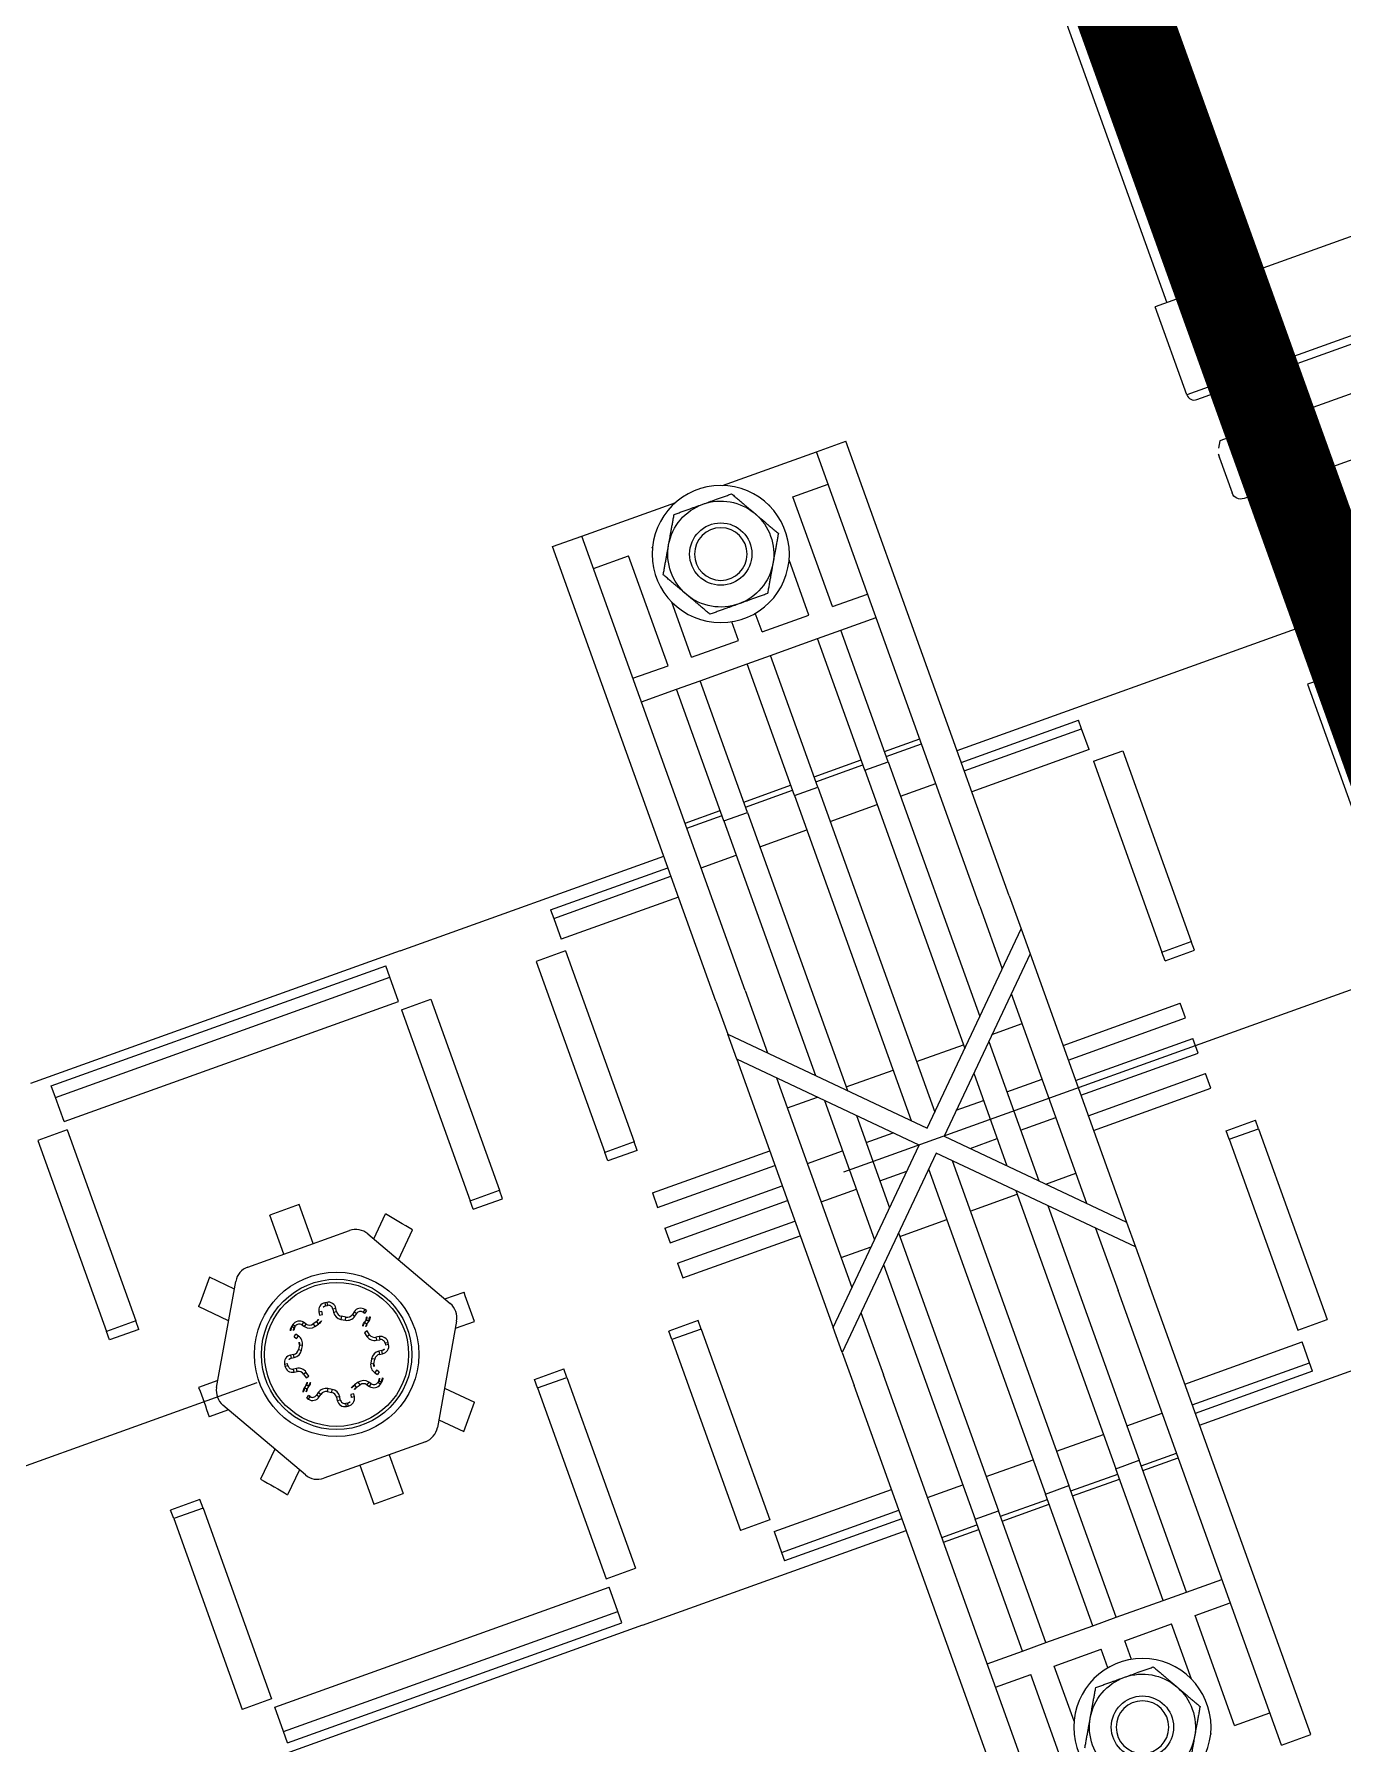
# Model space of a CAD drawing. Header units: millimetres. Extents: x 646993 to 648849, y 9708034 to 9709424.
# Drawn here: x 648239.1884 to 648239.3983, y 9709065.4438 to 9709065.7181 of the extents above; entities that cross this region are included whole.
import ezdxf

# ---------------------------------------------------------------- set-up
doc = ezdxf.new("R2010")
doc.units = ezdxf.units.MM
doc.header["$LTSCALE"] = 5
doc.header["$XCLIPFRAME"] = 2
doc.linetypes.add('SLD-Centro', pattern=[19.05, 15.24, -1.27, 1.27, -1.27])
doc.linetypes.add('TRAZO_Y_PUNTO', pattern=[1, 0.5, -0.25, 0, -0.25])
doc.layers.add('EB-Corte', color=7, linetype='Continuous')
picture_1 = doc.add_image_def('image1.jpg', size_in_pixel=(1920, 925))
picture_2 = doc.add_image_def('image2.ecw', size_in_pixel=(12715, 11262))

# ---------------------------------------------------------------- blocks, each defined once
blk = doc.blocks.new('DIGESTOR_CAMPAMENTOS')
at = {"color": 0, "linetype": 'Continuous', "lineweight": 0}
for p, q in [((-0.1137500000005502, 0.8554805303528212), (-0.1137500000005502, 0.7834805303528185)), ((-0.09875000000056389, 0.8554805303528212), (-0.09875000000056389, 0.7834805303528185)), ((-0.0975000000005366, 0.7847305303528174), (-0.0975000000005366, 0.8542305303528224)), ((-0.09000000000060027, 0.7879805303528258), (-0.0975000000005366, 0.7879805303527974)), ((-0.5837500000004638, 0.785480530352828), (-0.1137500000004366, 0.785480530352828)), ((-0.09875000000056389, 0.7834805303528185), (-0.1137500000005502, 0.7834805303528185))]:
    blk.add_line(p, q, dxfattribs=at)
for p, q in [((-0.09000000000060027, 0.8529805303527951), (-0.09000000000060027, 0.7859805303528447)), ((-0.08000000000060936, 0.8524805303528069), (-0.08000000000060936, 0.7864805303528044)), ((-0.02000000000043656, 0.7969805303528403), (-0.08000000000060936, 0.7969805303528403)), ((-0.08000000000060936, 0.7879805303527974), (0.07999999999969987, 0.7879805303527974)), ((-0.05750000000034561, 0.7294805303529586), (-0.05750000000034561, 0.7879805303527974)), ((-0.04850000000021737, 0.7879805303527974), (-0.04850000000021737, 0.7859805303529015)), ((0.05749999999977717, 0.7294805303529586), (0.05749999999977717, 0.7879805303527974)), ((-0.09000000000060027, 0.7859805303528447), (-0.08896410161571566, 0.7853824541414554)), ((-0.08746410161541007, 0.7849805303528399), (-0.0815000000004602, 0.7849805303528399)), ((-0.04850000000021737, 0.7859805303529015), (-0.01595171326846412, 0.7859805303529015)), ((-0.04850000000021737, 0.749480530352912), (-0.04850000000021737, 0.754480530352879)), ((-0.04850000000021737, 0.754480530352879), (-0.01595171326835043, 0.754480530352879)), ((-0.01595171326846412, 0.749480530352912), (-0.01595171326846412, 0.754480530352879)), ((-0.01450000000022555, 0.754480530352879), (-0.01595171326846412, 0.754480530352879)), ((-0.01450000000022555, 0.749480530352912), (-0.01450000000022555, 0.754480530352879)), ((0.0159517132668725, 0.754480530352879), (0.01449999999965712, 0.754480530352879)), ((0.01449999999965712, 0.749480530352912), (0.01449999999965712, 0.754480530352879)), ((0.0159517132668725, 0.749480530352912), (0.0159517132668725, 0.754480530352879)), ((0.0159517132668725, 0.754480530352879), (0.04849999999964894, 0.754480530352879)), ((0.04849999999964894, 0.749480530352912), (0.04849999999964894, 0.754480530352879)), ((-0.05405440560969055, 0.749480530352912), (-0.05548909423146142, 0.749480530352912)), ((-0.05548909423157511, 0.7294805303529586), (-0.05548909423146142, 0.749480530352912)), ((-0.05049752469210489, 0.749480530352912), (-0.05405440560969055, 0.749480530352912)), ((-0.05405440560969055, 0.7294805303529586), (-0.05405440560969055, 0.749480530352912)), ((-0.05049752469210489, 0.749480530352912), (-0.05049752469210489, 0.7294805303529586)), ((-0.04850000000021737, 0.749480530352912), (-0.01595171326835043, 0.749480530352912)), ((-0.01450000000022555, 0.749480530352912), (-0.01595171326846412, 0.749480530352912)), ((-0.007249999999771717, 0.7294805303529586), (-0.007249999999771717, 0.749480530352912)), ((-0.004750000000058208, 0.749480530352912), (-0.007249999999771717, 0.749480530352912)), ((-0.004750000000058208, 0.7294805303529586), (-0.004750000000058208, 0.749480530352912)), ((0.001249999999799911, 0.749480530352912), (-0.001250000000368345, 0.749480530352912)), ((-0.001250000000368345, 0.7294805303529586), (-0.001250000000368345, 0.749480530352912)), ((0.001249999999799911, 0.7294805303529586), (0.001249999999799911, 0.749480530352912)), ((0.004749999999944521, 0.7294805303529586), (0.004749999999944521, 0.749480530352912)), ((0.007249999999771717, 0.749480530352912), (0.004749999999944521, 0.749480530352912)), ((0.007249999999771717, 0.7294805303529586), (0.007249999999771717, 0.749480530352912)), ((0.0159517132668725, 0.749480530352912), (0.01449999999965712, 0.749480530352912)), ((0.0159517132668725, 0.749480530352912), (0.04849999999964894, 0.749480530352912)), ((0.05405440560912211, 0.749480530352912), (0.05049752469165014, 0.749480530352912)), ((0.05049752469165014, 0.7294805303529586), (0.05049752469165014, 0.749480530352912)), ((0.05548909423134774, 0.749480530352912), (0.05405440560912211, 0.749480530352912)), ((0.05405440560912211, 0.7294805303529586), (0.05405440560912211, 0.749480530352912)), ((0.05548909423134774, 0.749480530352912), (0.05548909423134774, 0.7294805303529586)), ((-0.1102500000000646, 0.7244805303528778), (-0.1102500000000646, 0.7294805303529586)), ((-0.03276529816878337, 0.7294805303529586), (-0.1102500000000646, 0.7294805303529586)), ((-0.03276529816878337, 0.7294805303529586), (-0.02712132034378101, 0.7294805303529586)), ((-0.002121320343803745, 0.704480530352896), (-0.02712132034366732, 0.7294805303529586)), ((-0.02712132034366732, 0.7294805303529586), (-0.02287867965662826, 0.7294805303529586)), ((-0.02287867965662826, 0.7294805303529586), (-2.273736754432321e-13, 0.7066018506964724)), ((-0.02287867965651458, 0.7294805303529586), (0.02287867965617352, 0.7294805303529586)), ((-2.273736754432321e-13, 0.7066018506964724), (0.02287867965617352, 0.7294805303529586)), ((0.02712132034332626, 0.7294805303529586), (0.002121320343348998, 0.704480530352896)), ((0.02287867965617352, 0.7294805303529586), (0.02712132034332626, 0.7294805303529586)), ((0.02712132034332626, 0.7294805303529586), (0.03276529816844231, 0.7294805303529586)), ((0.1102499999999509, 0.7294805303529586), (0.03276529816844231, 0.7294805303529586)), ((0.1102499999999509, 0.7244805303528778), (0.1102499999999509, 0.7294805303529586)), ((-0.1102500000000646, 0.7084727102163413), (-0.1102500000000646, 0.7244805303528778)), ((-0.03276529816878337, 0.7244805303528778), (-0.1102500000000646, 0.7244805303528778)), ((-0.1047500000001946, 0.7184805303528776), (-0.1047500000001946, 0.7244805303528778)), ((-0.0860000000002401, 0.7184805303528776), (-0.0860000000002401, 0.7244805303528778)), ((-0.08200000000010732, 0.7184805303528776), (-0.08200000000010732, 0.7244805303528778)), ((-0.06129641098789307, 0.7184805303528776), (-0.06129641098789307, 0.7244805303528778)), ((-0.06045739867943212, 0.7184805303528776), (-0.06045739867943212, 0.7244805303528778)), ((-0.05368659050452607, 0.7184805303528776), (-0.05368659050452607, 0.7244805303528778)), ((-0.03276529816878337, 0.7244805303528778), (-0.02212132034367187, 0.7244805303528778)), ((-0.01787867965651913, 0.7244805303528778), (0.01787867965617806, 0.7244805303528778)), ((-0.01275000000009641, 0.7193518506963983), (-0.01275000000009641, 0.7244805303528778)), ((-0.00325816588087946, 0.7184805303528776), (-0.00325816588087946, 0.7244805303528778)), ((0.003258165880765773, 0.7184805303528776), (0.003258165880765773, 0.7244805303528778)), ((0.01274999999975535, 0.7193518506963983), (0.01274999999975535, 0.7244805303528778)), ((0.02212132034333081, 0.7244805303528778), (0.03276529816844231, 0.7244805303528778)), ((0.1102499999999509, 0.7244805303528778), (0.03276529816844231, 0.7244805303528778)), ((0.05368659050452607, 0.7184805303528776), (0.05368659050452607, 0.7244805303528778)), ((0.06045739867897737, 0.7184805303528776), (0.06045739867897737, 0.7244805303528778)), ((0.06129641098789307, 0.7184805303528776), (0.06129641098789307, 0.7244805303528778)), ((0.08199999999976626, 0.7184805303528776), (0.08199999999976626, 0.7244805303528778)), ((0.08599999999989905, 0.7184805303528776), (0.08599999999989905, 0.7244805303528778)), ((0.1047499999997399, 0.7184805303528776), (0.1047499999997399, 0.7244805303528778)), ((-0.0860000000002401, 0.7184805303528776), (-0.1047500000001946, 0.7184805303528776)), ((-0.08200000000010732, 0.7144805303529154), (-0.08200000000010732, 0.7184805303528776)), ((-0.05953816804355938, 0.7184805303528776), (-0.08200000000010732, 0.7184805303528776)), ((-0.05953816804355938, 0.7144805303529154), (-0.05953816804355938, 0.7184805303528776)), ((-0.05953816804355938, 0.7184805303528776), (-0.01612132034381375, 0.7184805303528776)), ((-0.01187867965666101, 0.7184805303528776), (0.01187867965631995, 0.7184805303528776)), ((0.016121320343359, 0.7184805303528776), (0.05953816804344569, 0.7184805303528776)), ((0.05953816804344569, 0.7144805303529154), (0.05953816804344569, 0.7184805303528776)), ((0.08199999999976626, 0.7184805303528776), (0.05953816804344569, 0.7184805303528776)), ((0.08199999999976626, 0.7144805303529154), (0.08199999999976626, 0.7184805303528776)), ((0.1047499999997399, 0.7184805303528776), (0.08599999999989905, 0.7184805303528776)), ((-0.1045825757036027, 0.7144805303529154), (-0.1047500000001946, 0.7144805303529154)), ((-0.1047500000001946, 0.7144020977733305), (-0.1047500000001946, 0.7144805303529154)), ((-0.0860000000002401, 0.7144805303529154), (-0.09541742430030808, 0.7144805303529154)), ((-0.0860000000002401, 0.7064805303528772), (-0.0860000000002401, 0.7144805303529154)), ((-0.08200000000010732, 0.7064805303528772), (-0.08200000000010732, 0.7144805303529154)), ((-0.05953816804355938, 0.7144805303529154), (-0.08200000000010732, 0.7144805303529154)), ((-0.06129641098789307, 0.7064805303528772), (-0.06129641098789307, 0.7144805303529154)), ((-0.06045739867943212, 0.7064805303528772), (-0.06045739867943212, 0.7144805303529154)), ((-0.05953816804355938, 0.7144805303529154), (-0.01212132034368096, 0.7144805303529154)), ((-0.05368659050452607, 0.7064805303528772), (-0.05368659050452607, 0.7144805303529154)), ((-0.01275000000009641, 0.7064805303528772), (-0.01275000000009641, 0.7144805303529154)), ((-0.007878679656641907, 0.7144805303529154), (0.00787867965618716, 0.7144805303529154)), ((-0.00325816588087946, 0.7098600165771245), (-0.00325816588087946, 0.7144805303529154)), ((0.003258165880765773, 0.7098600165771245), (0.003258165880765773, 0.7144805303529154)), ((0.0121213203433399, 0.7144805303529154), (0.05953816804344569, 0.7144805303529154)), ((0.01274999999975535, 0.7064805303528772), (0.01274999999975535, 0.7144805303529154)), ((0.05368659050452607, 0.7064805303528772), (0.05368659050452607, 0.7144805303529154)), ((0.08199999999976626, 0.7144805303529154), (0.05953816804344569, 0.7144805303529154)), ((0.06045739867897737, 0.7064805303528772), (0.06045739867897737, 0.7144805303529154)), ((0.06129641098789307, 0.7064805303528772), (0.06129641098789307, 0.7144805303529154)), ((0.08199999999976626, 0.7064805303528772), (0.08199999999976626, 0.7144805303529154)), ((0.08599999999989905, 0.7064805303528772), (0.08599999999989905, 0.7144805303529154)), ((0.09541742431349576, 0.7144805303529154), (0.08599999999989905, 0.7144805303529154)), ((0.1047499999997399, 0.7144805303529154), (0.104582575690074, 0.7144805303529154)), ((0.1047499999997399, 0.714402097767163), (0.1047499999997399, 0.7144805303529154)), ((-0.0860000000002401, 0.7064805303528772), (-0.08918334617499113, 0.7064805303528772)), ((-0.08200000000010732, 0.7024805303529149), (-0.08200000000010732, 0.7064805303528772)), ((-0.05953816804355938, 0.7064805303528772), (-0.08200000000010732, 0.7064805303528772)), ((-0.05953816804355938, 0.7024805303529149), (-0.05953816804355938, 0.7064805303528772)), ((-0.05953816804355938, 0.7064805303528772), (-0.004121320343642765, 0.7064805303528772)), ((0.004121320343529078, 0.7064805303528772), (0.05953816804344569, 0.7064805303528772)), ((0.05953816804344569, 0.7024805303529149), (0.05953816804344569, 0.7064805303528772)), ((0.08199999999976626, 0.7064805303528772), (0.05953816804344569, 0.7064805303528772)), ((0.08199999999976626, 0.7024805303529149), (0.08199999999976626, 0.7064805303528772)), ((0.08918334617601431, 0.7064805303528772), (0.08599999999989905, 0.7064805303528772)), ((-0.0860000000002401, 0.7024805303529149), (-0.089183346176128, 0.7024805303529149)), ((-0.0860000000002401, 0.6944805303528767), (-0.0860000000002401, 0.7024805303529149)), ((-0.08200000000010732, 0.6944805303528767), (-0.08200000000010732, 0.7024805303529149)), ((-0.05953816804355938, 0.7024805303529149), (-0.08200000000010732, 0.7024805303529149)), ((-0.06129641098789307, 0.6944805303528767), (-0.06129641098789307, 0.7024805303529149)), ((-0.06045739867943212, 0.6944805303528767), (-0.06045739867943212, 0.7024805303529149)), ((-0.05953816804355938, 0.7024805303529149), (-0.004121320343642765, 0.7024805303529149)), ((-0.05368659050452607, 0.6944805303528767), (-0.05368659050452607, 0.7024805303529149)), ((-0.02712132034366732, 0.6794805303529188), (-0.002121320343803745, 0.704480530352896)), ((-2.273736754432321e-13, 0.7023592100093765), (-0.02287867965662826, 0.6794805303529188)), ((-0.01275000000009641, 0.6944805303528767), (-0.01275000000009641, 0.7024805303529149)), ((0.02287867965617352, 0.6794805303529188), (-2.273736754432321e-13, 0.7023592100093765)), ((0.002121320343348998, 0.704480530352896), (0.02712132034332626, 0.6794805303529188)), ((0.004121320343529078, 0.7024805303529149), (0.05953816804344569, 0.7024805303529149)), ((0.01274999999975535, 0.6944805303528767), (0.01274999999975535, 0.7024805303529149)), ((0.05368659050452607, 0.6944805303528767), (0.05368659050452607, 0.7024805303529149)), ((0.08199999999976626, 0.7024805303529149), (0.05953816804344569, 0.7024805303529149)), ((0.06045739867897737, 0.6944805303528767), (0.06045739867897737, 0.7024805303529149)), ((0.06129641098789307, 0.6944805303528767), (0.06129641098789307, 0.7024805303529149)), ((0.08199999999976626, 0.6944805303528767), (0.08199999999976626, 0.7024805303529149)), ((0.08599999999989905, 0.6944805303528767), (0.08599999999989905, 0.7024805303529149)), ((0.08918334617465007, 0.7024805303529149), (0.08599999999989905, 0.7024805303529149)), ((-0.1102500000000646, 0.6844805303529142), (-0.1102500000000646, 0.7004883504956467)), ((-0.00325816588087946, 0.6944805303528767), (-0.00325816588087946, 0.6991010441286676)), ((0.003258165880765773, 0.6944805303528767), (0.003258165880765773, 0.6991010441286676)), ((-0.1047500000001946, 0.6944805303528767), (-0.1047500000001946, 0.6945589629385722)), ((-0.104582575690074, 0.6944805303528767), (-0.1047500000001946, 0.6944805303528767)), ((-0.0860000000002401, 0.6944805303528767), (-0.09541742431383682, 0.6944805303528767)), ((-0.08200000000010732, 0.6904805303529145), (-0.08200000000010732, 0.6944805303528767)), ((-0.05953816804355938, 0.6944805303528767), (-0.08200000000010732, 0.6944805303528767)), ((-0.05953816804355938, 0.6904805303529145), (-0.05953816804355938, 0.6944805303528767)), ((-0.05953816804355938, 0.6944805303528767), (-0.01212132034368096, 0.6944805303528767)), ((-0.007878679656641907, 0.6944805303528767), (0.00787867965618716, 0.6944805303528767)), ((0.0121213203433399, 0.6944805303528767), (0.05953816804344569, 0.6944805303528767)), ((0.08199999999976626, 0.6944805303528767), (0.05953816804344569, 0.6944805303528767)), ((0.05953816804344569, 0.6904805303529145), (0.05953816804344569, 0.6944805303528767)), ((0.08199999999976626, 0.6904805303529145), (0.08199999999976626, 0.6944805303528767)), ((0.09541742429985334, 0.6944805303528767), (0.08599999999989905, 0.6944805303528767)), ((-0.1047500000001946, 0.6844805303529142), (-0.1047500000001946, 0.6904805303529145)), ((-0.0860000000002401, 0.6904805303529145), (-0.1047500000001946, 0.6904805303529145)), ((-0.0860000000002401, 0.6844805303529142), (-0.0860000000002401, 0.6904805303529145)), ((-0.08200000000010732, 0.6844805303529142), (-0.08200000000010732, 0.6904805303529145)), ((-0.05953816804355938, 0.6904805303529145), (-0.08200000000010732, 0.6904805303529145)), ((-0.06129641098789307, 0.6844805303529142), (-0.06129641098789307, 0.6904805303529145)), ((-0.06045739867943212, 0.6844805303529142), (-0.06045739867943212, 0.6904805303529145)), ((-0.05953816804355938, 0.6904805303529145), (-0.01612132034381375, 0.6904805303529145)), ((-0.05368659050452607, 0.6844805303529142), (-0.05368659050452607, 0.6904805303529145)), ((-0.01275000000009641, 0.6844805303529142), (-0.01275000000009641, 0.689609210009337)), ((-0.01187867965666101, 0.6904805303529145), (0.01187867965631995, 0.6904805303529145)), ((-0.00325816588087946, 0.6844805303529142), (-0.00325816588087946, 0.6904805303529145)), ((0.003258165880765773, 0.6844805303529142), (0.003258165880765773, 0.6904805303529145)), ((0.01274999999975535, 0.6844805303529142), (0.01274999999975535, 0.689609210009337)), ((0.016121320343359, 0.6904805303529145), (0.05953816804344569, 0.6904805303529145)), ((0.05368659050452607, 0.6844805303529142), (0.05368659050452607, 0.6904805303529145)), ((0.08199999999976626, 0.6904805303529145), (0.05953816804344569, 0.6904805303529145)), ((0.06045739867897737, 0.6844805303529142), (0.06045739867897737, 0.6904805303529145)), ((0.06129641098789307, 0.6844805303529142), (0.06129641098789307, 0.6904805303529145)), ((0.08199999999976626, 0.6844805303529142), (0.08199999999976626, 0.6904805303529145)), ((0.08599999999989905, 0.6844805303529142), (0.08599999999989905, 0.6904805303529145)), ((0.1047499999997399, 0.6904805303529145), (0.08599999999989905, 0.6904805303529145)), ((-0.1102500000000646, 0.6794805303529188), (-0.1102500000000646, 0.6844805303529142)), ((-0.03276529816878337, 0.6844805303529142), (-0.1102500000000646, 0.6844805303529142)), ((-0.03276529816878337, 0.6844805303529142), (-0.02212132034367187, 0.6844805303529142)), ((-0.01787867965651913, 0.6844805303529142), (0.01787867965617806, 0.6844805303529142)), ((0.02212132034333081, 0.6844805303529142), (0.03276529816844231, 0.6844805303529142)), ((0.1102499999999509, 0.6844805303529142), (0.03276529816844231, 0.6844805303529142)), ((-0.03276529816878337, 0.6794805303529188), (-0.1102500000000646, 0.6794805303529188)), ((-0.05750000000034561, 0.634551958924277), (-0.05750000000034561, 0.6794805303529188)), ((-0.05548909423157511, 0.6594805303528801), (-0.05548909423157511, 0.6794805303529188)), ((-0.05405440560969055, 0.6594805303528801), (-0.05405440560969055, 0.6794805303529188)), ((-0.05049752469210489, 0.6794805303529188), (-0.05049752469210489, 0.6594805303528801)), ((-0.03276529816878337, 0.6794805303529188), (-0.02712132034366732, 0.6794805303529188)), ((-0.02287867965662826, 0.6794805303529188), (-0.02712132034366732, 0.6794805303529188)), ((-0.02287867965651458, 0.6794805303529188), (0.02287867965617352, 0.6794805303529188)), ((-0.007249999999771717, 0.6594805303528801), (-0.007249999999771717, 0.6794805303529188)), ((-0.004750000000058208, 0.6594805303528801), (-0.004750000000058208, 0.6794805303529188)), ((-0.001250000000368345, 0.6594805303528801), (-0.001250000000368345, 0.6794805303529188)), ((0.001249999999799911, 0.6594805303528801), (0.001249999999799911, 0.6794805303529188)), ((0.004749999999944521, 0.6594805303528801), (0.004749999999944521, 0.6794805303529188)), ((0.007249999999771717, 0.6594805303528801), (0.007249999999771717, 0.6794805303529188)), ((0.02712132034332626, 0.6794805303529188), (0.02287867965617352, 0.6794805303529188)), ((0.02712132034332626, 0.6794805303529188), (0.03276529816844231, 0.6794805303529188)), ((0.1102499999999509, 0.6794805303529188), (0.03276529816844231, 0.6794805303529188)), ((0.05049752469165014, 0.6594805303528801), (0.05049752469165014, 0.6794805303529188)), ((0.05405440560912211, 0.6594805303528801), (0.05405440560912211, 0.6794805303529188)), ((0.05548909423134774, 0.6794805303529188), (0.05548909423146142, 0.6594805303528801)), ((0.05749999999977717, 0.634551958924277), (0.05749999999977717, 0.6794805303529188)), ((-0.05548909423157511, 0.6594805303528801), (-0.05405440560969055, 0.6594805303528801)), ((-0.05405440560969055, 0.6594805303528801), (-0.05049752469210489, 0.6594805303528801)), ((-0.04850000000021737, 0.6594805303528801), (-0.04850000000021737, 0.6544805303529131)), ((-0.04850000000021737, 0.6594805303528801), (-0.01595171326835043, 0.6594805303528801)), ((-0.01595171326846412, 0.6594805303528801), (-0.01595171326846412, 0.6544805303529131)), ((-0.01450000000022555, 0.6594805303528801), (-0.01595171326846412, 0.6594805303528801)), ((-0.01450000000022555, 0.6594805303528801), (-0.01450000000022555, 0.6544805303529131)), ((-0.007249999999771717, 0.6594805303528801), (-0.004750000000058208, 0.6594805303528801)), ((-0.001250000000368345, 0.6594805303528801), (0.001249999999799911, 0.6594805303528801)), ((0.004749999999944521, 0.6594805303528801), (0.007249999999771717, 0.6594805303528801)), ((0.01449999999965712, 0.6594805303528801), (0.01449999999965712, 0.6544805303529131)), ((0.0159517132668725, 0.6594805303528801), (0.01449999999965712, 0.6594805303528801)), ((0.0159517132668725, 0.6594805303528801), (0.0159517132668725, 0.6544805303529131)), ((0.0159517132668725, 0.6594805303528801), (0.04849999999964894, 0.6594805303528801)), ((0.04849999999964894, 0.6594805303528801), (0.04849999999964894, 0.6544805303529131)), ((0.05049752469165014, 0.6594805303528801), (0.05405440560912211, 0.6594805303528801)), ((0.05405440560912211, 0.6594805303528801), (0.05548909423146142, 0.6594805303528801)), ((-0.04850000000021737, 0.6544805303529131), (-0.01595171326835043, 0.6544805303529131)), ((-0.01450000000022555, 0.6544805303529131), (-0.01595171326846412, 0.6544805303529131)), ((0.0159517132668725, 0.6544805303529131), (0.01449999999965712, 0.6544805303529131)), ((0.0159517132668725, 0.6544805303529131), (0.04849999999964894, 0.6544805303529131)), ((-0.05750000000034561, 0.634551958924277), (-0.05750000000034561, 0.5715519589243172)), ((0.05749999999977717, 0.634551958924277), (0.05749999999977717, 0.5715519589243172))]:
    blk.add_line(p, q)
at = {"lineweight": 0}
for p, q in [((-0.04850000000033106, 0.6365519589243149), (-0.01595171326857781, 0.6365519589243149)), ((-0.04850000000021737, 0.6315519589243195), (-0.04850000000021737, 0.6365519589243149)), ((-0.01450000000022555, 0.6365519589243149), (-0.01595171326857781, 0.6365519589243149)), ((-0.01595171326857781, 0.6315519589243195), (-0.01595171326857781, 0.6365519589243149)), ((-0.01450000000022555, 0.6315519589243195), (-0.01450000000022555, 0.6365519589243149)), ((0.0159517132668725, 0.6365519589243149), (0.01449999999965712, 0.6365519589243149)), ((0.01449999999965712, 0.6315519589243195), (0.01449999999965712, 0.6365519589243149)), ((0.0159517132668725, 0.6365519589243149), (0.04849999999953525, 0.6365519589243149)), ((0.0159517132668725, 0.6315519589243195), (0.0159517132668725, 0.6365519589243149)), ((0.04849999999964894, 0.6315519589243195), (0.04849999999964894, 0.6365519589243149)), ((-0.05600536435144932, 0.5745519589242747), (-0.05600536435144932, 0.6315519589243195)), ((-0.05405440560980423, 0.6315519589243195), (-0.05600536435144932, 0.6315519589243195)), ((-0.04992744736148325, 0.6315519589243195), (-0.05405440560980423, 0.6315519589243195)), ((-0.05405440560980423, 0.5745519589242747), (-0.05405440560980423, 0.6315519589243195)), ((-0.04992744736148325, 0.5745519589242747), (-0.04992744736148325, 0.6315519589243195)), ((-0.04850000000033106, 0.6315519589243195), (-0.01595171326857781, 0.6315519589243195)), ((-0.01450000000022555, 0.6315519589243195), (-0.01595171326857781, 0.6315519589243195)), ((0.0159517132668725, 0.6315519589243195), (0.01449999999965712, 0.6315519589243195)), ((0.0159517132668725, 0.6315519589243195), (0.04849999999953525, 0.6315519589243195)), ((0.04992744736068744, 0.5745519589242747), (0.04992744736068744, 0.6315519589243195)), ((0.05405440560900843, 0.6315519589243195), (0.04992744736068744, 0.6315519589243195)), ((0.05405440560900843, 0.5745519589242747), (0.05405440560900843, 0.6315519589243195)), ((0.05600536435076719, 0.6315519589243195), (0.05405440560900843, 0.6315519589243195)), ((0.05600536435076719, 0.5745519589242747), (0.05600536435076719, 0.6315519589243195)), ((-0.002500000000168257, 0.6223931929421838), (-0.002500000000168257, 0.6256675063181945)), ((0.002499999999827196, 0.6223931929421838), (0.002499999999827196, 0.6256675063181945)), ((-0.01650000000017826, 0.6143102891735452), (-0.001500000000191903, 0.6229705432113235)), ((0.001499999999623469, 0.6229705432113235), (0.0164999999998372, 0.6143102891735452)), ((-0.01093547585605847, 0.6175229686860746), (-0.01470639973729249, 0.6212938925671097)), ((0.01093547585549004, 0.6175229686860746), (0.01470639973661036, 0.6212938925671097)), ((-0.01541835321677354, 0.614934778235039), (-0.01854323844645478, 0.6180596634645497)), ((0.01541835321654617, 0.614934778235039), (0.01854323844577266, 0.6180596634645497)), ((-0.01800000000037016, 0.5943917048864193), (-0.01800000000037016, 0.6117122129622032)), ((0.01799999999968804, 0.6117122129622032), (0.01799999999968804, 0.5943917048864193)), ((-0.004995632370423664, 0.6099306330131355), (-0.005235223023532853, 0.6097500885062459)), ((-0.005235223023532853, 0.6097500885062459), (-0.004934315511945897, 0.6093507707512344)), ((-0.004995632370423664, 0.6099306330131355), (-0.004694724858950394, 0.6095313152581241)), ((-0.004934315511945897, 0.6093507707512344), (-0.004694724858950394, 0.6095313152581241)), ((-0.003245069204126594, 0.6096846074045175), (-0.003644386958967516, 0.6093836998929305)), ((-0.003644386958967516, 0.6093836998929305), (-0.003340465366704848, 0.6089803823176396)), ((-0.003340465366704848, 0.6089803823176396), (-0.002941147611522865, 0.6092812898291982)), ((-0.002941147611522865, 0.6092812898291982), (-0.003245069204126594, 0.6096846074045175)), ((-0.001187541952958782, 0.6090971766132327), (-0.001892132097736976, 0.6089149572119936)), ((-0.001062351950622542, 0.6086131027929582), (-0.001187541952958782, 0.6090971766132327)), ((-0.0003773703143679086, 0.6104262447639712), (-0.0004476538882727255, 0.6099261511526493)), ((-0.0004476538882727255, 0.6099261511526493), (4.748014634969877e-05, 0.6098565646021257)), ((-0.0003773703143679086, 0.6104262447639712), (0.0001177637199134551, 0.6103566582135045)), ((4.748014634969877e-05, 0.6098565646021825), (0.0001177637199134551, 0.6103566582135045)), ((0.001034431147672876, 0.6114901134737352), (0.0009648445972061381, 0.6109949794393685)), ((0.0009648445972061381, 0.6109949794393685), (0.001261925017729482, 0.6109532275090146)), ((0.00133151156819622, 0.6114483615434381), (0.001034431147672876, 0.6114901134737352)), ((0.00133151156819622, 0.6114483615434381), (0.001261925017729482, 0.6109532275090146)), ((0.00190024624362195, 0.610106146631864), (0.001829962670171881, 0.6096060530203999)), ((0.001829962670171881, 0.6096060530203999), (0.002325096704339558, 0.6095364664699332)), ((0.002395380278017001, 0.6100365600813404), (0.00190024624362195, 0.610106146631864)), ((0.002325096704339558, 0.6095364664699332), (0.002395380278017001, 0.6100365600813404)), ((-0.005114333389428793, 0.6064868543783177), (-0.005483705284518692, 0.6058597853346726)), ((-0.005481248632008828, 0.607999525339693), (-0.005081930877167906, 0.6083004328513084)), ((-0.005481248632008828, 0.607999525339693), (-0.00517732703974616, 0.6075962077643737)), ((-0.00517732703974616, 0.6075962077643737), (-0.004778009284677864, 0.6078971152759607)), ((-0.004683518809088127, 0.6062330851967772), (-0.005114333389428793, 0.6064868543783177)), ((-0.004778009284677864, 0.6078971152759607), (-0.005081930877167906, 0.6083004328513084)), ((-0.005052890704178026, 0.6056060161532173), (-0.004683518809088127, 0.6062330851967772)), ((-0.001892132097736976, 0.6089149572119936), (-0.001766942095400736, 0.6084308833918612)), ((-0.001766942095400736, 0.6084308833918612), (-0.001062351950622542, 0.6086131027929582)), ((0.002807826410048619, 0.6085356642084889), (0.002554057228735473, 0.6081048496283472)), ((0.002554057228735473, 0.6081048496283472), (0.00318112627235223, 0.6077354777332573)), ((0.003434895453779063, 0.6081662923134843), (0.002807826410048619, 0.6085356642084889)), ((0.00318112627235223, 0.6077354777332573), (0.003434895453779063, 0.6081662923134843)), ((0.004947566415239635, 0.6085332075562349), (0.004544248840034015, 0.6082292859639153)), ((0.004544248840034015, 0.6082292859639153), (0.004845156351507285, 0.6078299682088186)), ((0.004845156351507285, 0.6078299682088186), (0.005248473926712904, 0.6081338898011666)), ((0.004947566415239635, 0.608533207556178), (0.005248473926712904, 0.6081338898011666)), ((0.006331740968562372, 0.6066963458830799), (0.005928423393243065, 0.6063924242907319)), ((0.005928423393243065, 0.6063924242907319), (0.006229330904830022, 0.605993106535692)), ((0.006229330904830022, 0.605993106535692), (0.006632648479921954, 0.6062970281280968)), ((0.006698129581650392, 0.6082871819475599), (0.006298811826809469, 0.6079862744360014)), ((0.006298811826809469, 0.6079862744360014), (0.006479356333670694, 0.6077466837829775)), ((0.006632648479921954, 0.6062970281280968), (0.006331740968562372, 0.6066963458830799)), ((0.006878674088511616, 0.608047591294536), (0.006479356333670694, 0.6077466837829775)), ((0.006878674088511616, 0.608047591294536), (0.006698129581650392, 0.6082871819475599)), ((-0.0246328942174614, 0.6055519589242806), (-0.0246328942174614, 0.6005519589242851)), ((-0.01800000000037016, 0.6055519589242806), (-0.0246328942174614, 0.6055519589242806)), ((-0.008396402619268883, 0.6043834704927349), (-0.008438154549821775, 0.6040863900720979)), ((-0.008438154549821775, 0.6040863900720979), (-0.00794302051519935, 0.6040168035216311)), ((-0.008396402619268883, 0.6043834704927349), (-0.00790126858498752, 0.6043138839422681)), ((-0.00794302051519935, 0.6040168035216311), (-0.00790126858498752, 0.6043138839422681)), ((-0.006984601157228099, 0.6054473392024988), (-0.007054187707808524, 0.6049522051680469)), ((-0.007054187707808524, 0.6049522051680469), (-0.006554094096372864, 0.6048819215945969)), ((-0.006484507545906126, 0.6053770556289635), (-0.006984601157228099, 0.6054473392024988)), ((-0.006554094096372864, 0.6048819215945969), (-0.006484507545906126, 0.6053770556289635)), ((-0.005483705284518692, 0.6058597853346726), (-0.005052890704178026, 0.6056060161532173)), ((0.005862998287284427, 0.6049440910216504), (0.005378924467436264, 0.6048189010195415)), ((0.005378924467436264, 0.6048189010195415), (0.005561143868362706, 0.6041143108748201)), ((0.005561143868362706, 0.6041143108748201), (0.006045217688665616, 0.6042395008768153)), ((0.006045217688665616, 0.6042395008768153), (0.005862998287284427, 0.6049440910216504)), ((0.006874192228110587, 0.6034996128121293), (0.006804605677530162, 0.6030044787777626)), ((0.007374285839546246, 0.6034293292385655), (0.006874192228110587, 0.6034996128121293)), ((0.01799999999968804, 0.6055519589242806), (0.02463289421677928, 0.6055519589242806)), ((0.02463289421677928, 0.6005519589242851), (0.02463289421677928, 0.6055519589242806)), ((-0.007374285839887307, 0.6026745886100571), (-0.007304699289420569, 0.6031697226444237)), ((-0.007374285839887307, 0.6026745886100571), (-0.006874192228679021, 0.6026043050364649)), ((-0.006804605678212283, 0.6030994390708315), (-0.007304699289420569, 0.6031697226444237)), ((-0.006874192228792708, 0.6026043050364649), (-0.006804605678212283, 0.6030994390708315)), ((-0.00556114386893114, 0.601989606973774), (-0.006045217689120364, 0.6018644169717504)), ((-0.006045217689120364, 0.6018644169717504), (-0.005862998287966548, 0.6011598268269438)), ((-0.005862998287966548, 0.6011598268269438), (-0.005378924467663637, 0.601285016828939)), ((-0.005378924467663637, 0.601285016828939), (-0.00556114386893114, 0.601989606973774)), ((0.006554094095690743, 0.6012219962540541), (0.006484507545224005, 0.6007268622196307)), ((0.006484507545224005, 0.6007268622196875), (0.006984601156659664, 0.6006565786460669)), ((0.007054187707126403, 0.6011517126804335), (0.006554094095690743, 0.6012219962540541)), ((0.006804605677530162, 0.6030044787777626), (0.007304699289079508, 0.6029341952041705)), ((0.006984601156659664, 0.6006565786460669), (0.007054187707126403, 0.6011517126804335)), ((0.007374285839546246, 0.6034293292385087), (0.007304699289079508, 0.6029341952041705)), ((0.007943020514971977, 0.6020871143269346), (0.007901268584419086, 0.6017900339062976)), ((0.00839640261904151, 0.6017204473558309), (0.007901268584419086, 0.6017900339062976)), ((0.008438154549139654, 0.6020175277764679), (0.007943020514971977, 0.6020871143269346)), ((0.00839640261904151, 0.6017204473558309), (0.008438154549139654, 0.6020175277764679)), ((-0.01800000000037016, 0.6005519589242851), (-0.0246328942174614, 0.6005519589242851)), ((-0.00687867408908005, 0.5980563265539445), (-0.006479356334011754, 0.5983572340655599)), ((-0.00687867408908005, 0.5980563265539445), (-0.006698129582332513, 0.5978167359010058)), ((-0.006698129582332513, 0.5978167359010058), (-0.006298811827036843, 0.5981176434125928)), ((-0.006229330905057395, 0.6001108113129021), (-0.006632648480604075, 0.5998068897204973)), ((-0.006632648480604075, 0.5998068897204973), (-0.006331740968789745, 0.5994075719654859)), ((-0.006298811827036843, 0.5981176434125928), (-0.006479356334011754, 0.5983572340655599)), ((-0.006331740968789745, 0.5994075719654859), (-0.005928423393470439, 0.5997114935578054)), ((-0.005928423393470439, 0.5997114935578054), (-0.006229330905057395, 0.6001108113129021)), ((-0.004845156351848345, 0.5982739496397187), (-0.005248473927395025, 0.5979700280473992)), ((-0.004544248840261389, 0.5978746318847072), (-0.004845156351848345, 0.5982739496397187)), ((-0.003181126272693291, 0.5983684401153084), (-0.003434895454347497, 0.5979376255351667)), ((-0.002554057229303908, 0.5979990682203038), (-0.003181126272693291, 0.5983684401153084)), ((-0.002807826410617054, 0.5975682536399916), (-0.002554057229303908, 0.5979990682203038)), ((0.005052890703836965, 0.6004979016953769), (0.004683518808860754, 0.5998708326517033)), ((0.004683518808860754, 0.5998708326517033), (0.005114333388746672, 0.5996170634703049)), ((0.005177327039177726, 0.5985077100841067), (0.004778009284336804, 0.5982068025726335)), ((0.004778009284336804, 0.5982068025726335), (0.005081930876599472, 0.5978034849973142)), ((0.005483705283836571, 0.6002441325139216), (0.005052890703836965, 0.6004979016953769)), ((0.005481248631781455, 0.5981043925089011), (0.005081930876599472, 0.5978034849973142)), ((0.005114333388860359, 0.5996170634703049), (0.005483705283836571, 0.6002441325139216)), ((0.005481248631781455, 0.5981043925089011), (0.005177327039177726, 0.5985077100841067)), ((0.01799999999968804, 0.6005519589242851), (0.02463289421677928, 0.6005519589242851)), ((-0.004947566415580695, 0.5975707102924162), (-0.005248473927395025, 0.5979700280473992)), ((-0.004947566415580695, 0.5975707102924162), (-0.004544248840261389, 0.5978746318846504)), ((-0.003434895454347497, 0.5979376255351667), (-0.002807826410617054, 0.5975682536399916)), ((-0.002325096705021679, 0.596567451378661), (-0.002395380278585435, 0.5960673577672253)), ((-0.002395380278585435, 0.5960673577672253), (-0.001900246243963011, 0.595997771216787)), ((-0.001829962670399254, 0.5964978648281942), (-0.002325096705021679, 0.596567451378661)), ((-0.001900246243963011, 0.595997771216787), (-0.001829962670399254, 0.5964978648281942)), ((-4.748014669075928e-05, 0.5962473532464401), (-0.0001177637202545156, 0.595747259634976)), ((0.0003773703141405349, 0.5956776730845093), (-0.0001177637202545156, 0.595747259634976)), ((0.0004476538875906044, 0.5961777666959733), (-4.748014669075928e-05, 0.5962473532464401)), ((0.0003773703141405349, 0.5956776730845093), (0.0004476538875906044, 0.5961777666959733)), ((0.001766942095173363, 0.5976730344567329), (0.001062351950395168, 0.5974908150555223)), ((0.001062351950395168, 0.5974908150555223), (0.001187541952276661, 0.5970067412353899)), ((0.001187541952276661, 0.5970067412353899), (0.001892132097054855, 0.5971889606366005)), ((0.001892132097054855, 0.5971889606366005), (0.001766942095173363, 0.5976730344567329)), ((0.003340465366136414, 0.5971235355308977), (0.002941147611295492, 0.5968226280192823)), ((0.002941147611295492, 0.5968226280192823), (0.00324506920355816, 0.5964193104440767)), ((0.00324506920355816, 0.5964193104440767), (0.003644386958626455, 0.5967202179556352)), ((0.003644386958626455, 0.5967202179556352), (0.003340465366136414, 0.5971235355308977)), ((0.004934315511377463, 0.5967531470973313), (0.00469472485838196, 0.5965726025904701)), ((0.00499563237019629, 0.5961732848354586), (0.00469472485838196, 0.5965726025904701)), ((0.005235223022964419, 0.5963538293423483), (0.004934315511377463, 0.5967531470973313)), ((0.00499563237019629, 0.5961732848354586), (0.005235223022964419, 0.5963538293423483)), ((-0.001331511568878341, 0.5946555563050993), (-0.001261925018411603, 0.5951506903395511)), ((-0.001331511568878341, 0.5946555563050993), (-0.001034431148013937, 0.5946138043748306)), ((-0.0009648445975471986, 0.5951089384091972), (-0.001261925018411603, 0.5951506903395511)), ((-0.001034431148013937, 0.5946138043748306), (-0.0009648445975471986, 0.5951089384091972)), ((-0.01541835321677354, 0.5911691396136121), (-0.01854323844645478, 0.5880442543841014)), ((-0.001500000000191903, 0.5831333746372707), (-0.01650000000017826, 0.5917936286751058)), ((0.0164999999998372, 0.5917936286751058), (0.001499999999623469, 0.5831333746372707)), ((0.01541835321654617, 0.5911691396136121), (0.01854323844577266, 0.5880442543841014)), ((-0.01093547585605847, 0.588580949162548), (-0.01470639973729249, 0.5848100252815129)), ((0.01093547585549004, 0.588580949162548), (0.01470639973661036, 0.5848100252815129)), ((-0.002500000000168257, 0.5837107249064388), (-0.002500000000168257, 0.5804364115304281)), ((0.002499999999827196, 0.583710724906382), (0.002499999999827196, 0.5804364115304281)), ((-0.05405440560980423, 0.5745519589242747), (-0.05600536435144932, 0.5745519589242747)), ((-0.04992744736148325, 0.5745519589242747), (-0.05405440560980423, 0.5745519589242747)), ((-0.04850000000021737, 0.5745519589243315), (-0.01595171326846412, 0.5745519589243315)), ((-0.04850000000021737, 0.5745519589243315), (-0.04850000000021737, 0.5695519589243361)), ((-0.01450000000022555, 0.5745519589243315), (-0.01595171326846412, 0.5745519589243315)), ((-0.01595171326846412, 0.5745519589243315), (-0.01595171326846412, 0.5695519589243361)), ((-0.01450000000022555, 0.5745519589243315), (-0.01450000000022555, 0.5695519589243361)), ((0.0159517132668725, 0.5745519589243315), (0.01449999999965712, 0.5745519589243315)), ((0.01449999999965712, 0.5745519589243315), (0.01449999999965712, 0.5695519589243361)), ((0.0159517132668725, 0.5745519589243315), (0.04849999999964894, 0.5745519589243315)), ((0.0159517132668725, 0.5745519589243315), (0.0159517132668725, 0.5695519589243361)), ((0.04849999999964894, 0.5745519589243315), (0.04849999999964894, 0.5695519589243361)), ((0.05405440560900843, 0.5745519589242747), (0.04992744736068744, 0.5745519589242747)), ((0.05600536435076719, 0.5745519589242747), (0.05405440560900843, 0.5745519589242747)), ((-0.04850000000021737, 0.5695519589243361), (-0.01595171326846412, 0.5695519589243361)), ((-0.01450000000022555, 0.5695519589243361), (-0.01595171326846412, 0.5695519589243361)), ((0.0159517132668725, 0.5695519589243361), (0.01449999999965712, 0.5695519589243361)), ((0.0159517132668725, 0.5695519589243361), (0.04849999999964894, 0.5695519589243361))]:
    blk.add_line(p, q, dxfattribs=at)
at = {"color": 252, "linetype": 'TRAZO_Y_PUNTO', "ltscale": 0.03, "true_color": 0x939598}
blk.add_lwpolyline([(2.273736754432321e-13, 1.18948053035291), (-2.273736754432321e-13, -1.189480530352881)], dxfattribs=at)
at = {"extrusion": (0, 0, -1)}
for centre, radius in [((0.1000000000019554, 0.7044805303559656), 0.01100000000000001), ((-0.1000000000016144, 0.7044805303497697), 0.01100000000000001), ((0.1000000000019554, 0.7044805303559656), 0.00422), ((-0.1000000000016144, 0.7044805303497697), 0.00422)]:
    blk.add_circle(centre, radius, dxfattribs=at)
for centre in [(-0.1000000000019554, 0.7044805303559656), (0.1000000000016144, 0.7044805303497697)]:
    blk.add_circle(centre, 0.005)
at = {"lineweight": 0}
for radius in [0.01318154754428178, 0.01206000000000131, 0.01156000000000131]:
    blk.add_circle((-2.273736754432321e-13, 0.6030519589242829), radius, dxfattribs=at)
at = {"color": 0, "linetype": 'Continuous', "lineweight": 0}
blk.add_arc((-0.09875000000056389, 0.7847305303528174), 0.00124999999999973, 270, 0, dxfattribs=at)
at = {"extrusion": (0, 0, -1)}
for centre, radius, start, end in [((0.08746410161541007, 0.7879805303527974), 0.003000000000001818, 270, 299.999999999519), ((0.0815000000004602, 0.7864805303528044), 0.0015, 180, 270), ((0.1000000000019554, 0.7044805303559656), 0.008499999999999983, 60.000000000481, 119.999999999519), ((-0.1000000000016144, 0.7044805303497697), 0.008500000000000002, 60.000000000481, 119.999999999519), ((0.1000000000019554, 0.7044805303559656), 0.008500000000000014, 0, 60.000000000481), ((0.1000000000019554, 0.7044805303559656), 0.008500000000000087, 119.999999999519, 180), ((-0.1000000000016144, 0.7044805303497697), 0.008499999999999975, 0, 60.000000000481), ((-0.1000000000016144, 0.7044805303497697), 0.008499999999999959, 119.999999999519, 180), ((0.1000000000019554, 0.7044805303559656), 0.008499999999999959, 299.999999999519, 0), ((0.1000000000019554, 0.7044805303559656), 0.008499999999999966, 180, 240.000000000481), ((-0.1000000000016144, 0.7044805303497697), 0.00850000000000007, 299.999999999519, 0), ((0.1000000000019554, 0.7044805303559656), 0.008500000000000002, 240.000000000481, 299.999999999519), ((-0.1000000000016144, 0.7044805303497697), 0.008499999999999983, 240.000000000481, 299.999999999519)]:
    blk.add_arc(centre, radius, start, end, dxfattribs=at)
at = {"lineweight": 0}
for centre, radius, start, end in [((-2.273736754432321e-13, 0.6203724669999815), 0.003000000000003791, 60.000000000481, 119.999999999519), ((-0.01500000000021373, 0.6117122129622032), 0.003000000000009095, 119.999999999519, 180), ((0.0149999999996453, 0.6117122129622032), 0.003000000000005609, 0, 60.000000000481), ((-0.004482954244735993, 0.608751794118632), 0.001249999999997554, 127.0000000018387, 217.0000000018432), ((-0.004482954244735993, 0.608751794118632), 0.0007500000000016647, 127.0000000018387, 217.0000000018432), ((-0.00424336359174049, 0.6089323386256069), 0.001249999999990628, 37.00000000184321, 127.0000000018387), ((-0.00424336359174049, 0.6089323386256069), 0.0007500000000005699, 37.00000000184321, 127.0000000018387), ((-0.00214251210149996, 0.6098831048524005), 0.001499999999999425, 217.0000000018432, 284.500000002747), ((-0.00214251210149996, 0.6098831048524005), 0.000999999999999313, 217.0000000018432, 284.500000002747), ((-0.001437921956721766, 0.6100653242535827), 0.0009999999999954117, 284.500000002747, 352.0000000018956), ((-0.001437921956721766, 0.6100653242535827), 0.00149999999999672, 284.500000002747, 352.0000000018956), ((0.0008604647714491875, 0.6102522783877475), 0.00124999999999812, 82.00000000143986, 172.0000000018956), ((0.0008604647714491875, 0.6102522783877475), 0.0007500000000027219, 82.00000000143986, 172.0000000018956), ((0.001157545191972531, 0.6102105264575641), 0.0007500000000004145, 352.0000000018956, 82.00000000143986), ((0.001157545191972531, 0.6102105264575641), 0.001250000000000934, 352.0000000018956, 82.00000000143986), ((0.003315364773015972, 0.6093972933689997), 0.001500000000005268, 172.0000000018956, 239.499999999209), ((0.003315364773015972, 0.6093972933689997), 0.001000000000006711, 172.0000000018956, 239.499999999209), ((-0.005975962549882752, 0.6069943927412851), 0.001000000000002703, 329.5000000000331, 37.00000000184321), ((-0.005975962549882752, 0.6069943927412851), 0.001500000000001877, 329.5000000000331, 37.00000000184321), ((0.003942433816746416, 0.6090279214739382), 0.001499999999989518, 239.499999999209, 307.0000000018387), ((0.003942433816746416, 0.6090279214739382), 0.000999999999999062, 239.5000000000339, 307.0000000018387), ((0.005699835194036496, 0.6075349131686778), 0.001250000000004479, 37.00000000184321, 127.0000000018387), ((0.005699835194036496, 0.6075349131686778), 0.0007500000000016647, 37.00000000184321, 127.0000000018387), ((0.006831145927776561, 0.6051944710256691), 0.001500000000003402, 127.0000000018387, 194.5000000011696), ((0.00588037970089772, 0.6072953225156539), 0.000750000000000212, 307.0000000018387, 37.00000000184321), ((0.00588037970089772, 0.6072953225156539), 0.001249999999996458, 307.0000000018387, 37.00000000184321), ((-0.007200319463663618, 0.6039124236959026), 0.001250000000006621, 172.0000000018956, 261.9999999949934), ((-0.007158567533565474, 0.604209504116568), 0.001249999999995783, 81.9999999949934, 172.0000000018956), ((-0.007200319463663618, 0.6039124236959026), 0.0007499999999963053, 172.0000000018956, 262.0000000014398), ((-0.007158567533565474, 0.604209504116568), 0.0007500000000009206, 82.00000000143986, 172.0000000018956), ((-0.00634533444497265, 0.6063673236976683), 0.001499999999996595, 262.0000000014398, 329.5000000028394), ((-0.00634533444497265, 0.6063673236976683), 0.0009999999999955474, 262.0000000014398, 329.5000000028394), ((0.007013365329044063, 0.6044898808808625), 0.001500000000001588, 194.5000000011696, 261.9999999949934), ((0.006831145927776561, 0.6051944710256691), 0.0009999999999993736, 127.0000000018387, 194.5000000011696), ((0.007013365329044063, 0.6044898808808625), 0.0009999999999954117, 194.5000000011696, 262.0000000014398), ((-0.007013365329726184, 0.6016140369677316), 0.0009999999999954117, 14.50000000116956, 82.00000000143986), ((-0.007013365329726184, 0.6016140369677316), 0.001499999999996973, 14.50000000116956, 82.00000000143986), ((-0.006831145928344995, 0.6009094468228966), 0.0009999999999975517, 307.0000000018387, 14.50000000116956), ((-0.006831145928344995, 0.6009094468228966), 0.001499999999997208, 307.0000000018387, 14.50000000116956), ((0.006345334444290529, 0.5997365941509543), 0.001499999999994748, 82.00000000143986, 149.5000000028394), ((0.006345334444290529, 0.5997365941508974), 0.0009999999999989611, 82.00000000143986, 149.5000000000332), ((0.007158567532883353, 0.6018944137319977), 0.001249999999996037, 261.9999999949934, 352.0000000018956), ((0.007158567532883353, 0.6018944137319977), 0.0007500000000004145, 262.0000000014398, 352.0000000018956), ((0.007200319463322558, 0.6021914941526916), 0.0007500000000004145, 352.0000000018956, 82.00000000143986), ((0.007200319463322558, 0.6021914941526916), 0.001250000000000934, 352.0000000018956, 82.00000000143986), ((-0.005880379701579841, 0.5988085953329971), 0.001249999999997554, 127.0000000018387, 217.0000000018432), ((-0.005880379701579841, 0.5988085953329971), 0.0007499999999994754, 127.0000000018387, 217.0000000018432), ((-0.00569983519460493, 0.5985690046799164), 0.0007500000000005699, 217.0000000018432, 307.0000000018387), ((-0.00394243381731485, 0.5970759963746559), 0.001499999999994234, 59.49999999920901, 127.0000000018387), ((-0.00394243381731485, 0.5970759963746559), 0.001000000000001967, 59.50000000003399, 127.0000000018387), ((-0.003315364773698093, 0.596706624479566), 0.001500000000000287, 352.0000000018956, 59.49999999920901), ((0.005975962549200631, 0.5991095251072807), 0.001500000000008403, 149.5000000000332, 217.0000000018432), ((0.005975962549200631, 0.5991095251072807), 0.001000000000002703, 149.5000000000332, 217.0000000018432), ((0.004482954244053872, 0.5973521237299053), 0.001249999999997554, 307.0000000018387, 37.00000000184321), ((-0.00569983519460493, 0.5985690046799164), 0.00124999999999427, 217.0000000018432, 307.0000000018387), ((-0.003315364773698093, 0.596706624479566), 0.001000000000001731, 352.0000000018956, 59.49999999920901), ((-0.001157545192654652, 0.59589339139103), 0.001250000000002005, 172.0000000018956, 261.9999999949934), ((-0.001157545192654652, 0.59589339139103), 0.0007499999999970651, 172.0000000018956, 261.9999999949934), ((-0.000860464771790248, 0.5958516394608182), 0.001249999999994517, 262.0000000014398, 352.0000000018956), ((-0.000860464771790248, 0.5958516394608182), 0.0007499999999968119, 262.0000000014398, 352.0000000018956), ((0.001437921956153332, 0.596038593594983), 0.001499999999994919, 104.500000002747, 172.0000000018956), ((0.001437921956153332, 0.596038593594983), 0.001000000000001322, 104.500000002747, 172.0000000018956), ((0.002142512101272587, 0.5962208129962505), 0.001499999999993747, 37.00000000184321, 104.500000002747), ((0.002142512101272587, 0.5962208129961937), 0.001000000000002379, 37.00000000184321, 104.500000002747), ((0.004243363591058369, 0.5971715792229588), 0.00124999999999427, 217.0000000018432, 307.0000000018387), ((0.004243363591058369, 0.5971715792229588), 0.0007500000000005699, 217.0000000018432, 307.0000000018387), ((0.004482954244053872, 0.5973521237299053), 0.0007500000000016647, 307.0000000018387, 37.00000000184321), ((-0.01500000000021373, 0.5943917048864193), 0.003000000000005609, 180, 240.000000000481), ((0.0149999999996453, 0.5943917048864193), 0.003000000000009095, 299.999999999519, 0), ((-2.273736754432321e-13, 0.5857314508486695), 0.003000000000003791, 240.000000000481, 299.999999999519)]:
    blk.add_arc(centre, radius, start, end, dxfattribs=at)
at = {"lineweight": 0, "extrusion": (-1.739294801485638e-32, 3.424912494837334e-16, -1)}
blk.add_ellipse((-2.273736754432321e-13, 0.6463938455571849), major_axis=(-0.05700000000000126, -1.210787622744165e-17), ratio=0.3639702342664006, start_param=-1.614670050011205, end_param=-1.526922603579098, dxfattribs=at)
at = {"lineweight": 0, "extrusion": (4.930380657631324e-32, 2.216710067193088e-16, -1)}
blk.add_ellipse((-2.273736754432321e-13, 0.664346642819396), major_axis=(-0.0549689884388384, -0.062731208324855), ratio=0.2403927812712347, start_param=-1.042086071219327, end_param=-0.9716947883946612, dxfattribs=at)
at = {"lineweight": 0, "extrusion": (-2.465190328815662e-32, 2.216710067193083e-16, -0.9999999999999998)}
blk.add_ellipse((-2.273736754432321e-13, 0.6643466428194529), major_axis=(-0.05496898843883839, 0.06273120832485513), ratio=0.2403927812712343, start_param=-2.169897865195395, end_param=-2.099506582370755, dxfattribs=at)
at = {"lineweight": 0, "extrusion": (-1.109335647967048e-31, 2.216710067193084e-16, -1)}
blk.add_ellipse((-2.273736754432321e-13, 0.5417572750291697), major_axis=(-0.05496898843883841, 0.06273120832485513), ratio=0.2403927812712344, start_param=0.9716947883949101, end_param=1.042086071219351, dxfattribs=at)
at = {"lineweight": 0, "extrusion": (-1.97215226305253e-31, 2.216710067193089e-16, -1)}
blk.add_ellipse((-2.273736754432321e-13, 0.5417572750291697), major_axis=(-0.0549689884388384, -0.06273120832485503), ratio=0.2403927812712349, start_param=2.099506582370728, end_param=2.169897865195396, dxfattribs=at)
at = {"lineweight": 0, "extrusion": (-7.047310550365176e-32, 3.42491249483733e-16, -1)}
blk.add_ellipse((-2.273736754432321e-13, 0.5597100722913808), major_axis=(0.05700000000000128, 1.172867049819044e-17), ratio=0.3639702342664009, start_param=-1.614670050010693, end_param=-1.526922603578587, dxfattribs=at)
for points, weights in [([(-0.1042500000017981, 0.711841746288087), (-0.1022775681377652, 0.7129805303559635), (-0.1000000000019554, 0.7142954849321654)], [1, 1.037954849301829, 1]), ([(-0.1000000000019554, 0.7142954849321654), (-0.0977224318661456, 0.7129805303559635), (-0.09575000000211276, 0.711841746288087)], [1, 1.037954849301558, 1]), ([(0.09575000000165801, 0.711841746281948), (0.0977224318661456, 0.7129805303497392), (0.1000000000016144, 0.7142954849260263)], [1, 1.037954849301734, 1]), ([(0.1000000000016144, 0.7142954849260263), (0.1022775681373105, 0.7129805303497392), (0.1042500000017981, 0.711841746281948)], [1, 1.03795484930166, 1]), ([(-0.1085000000020955, 0.7093880076440655), (-0.106222431866172, 0.7107029622202958), (-0.1042500000017981, 0.711841746288087)], [1, 1.037954849301818, 1]), ([(-0.09575000000211276, 0.711841746288087), (-0.09377756813773885, 0.7107029622202958), (-0.09150000000181535, 0.7093880076440655)], [1, 1.037954849301514, 1]), ([(0.09150000000181535, 0.7093880076379264), (0.0937775681373978, 0.7107029622141283), (0.09575000000165801, 0.711841746281948)], [1, 1.037954849301692, 1]), ([(0.1042500000017981, 0.711841746281948), (0.106222431866172, 0.7107029622141283), (0.1085000000017544, 0.7093880076379264)], [1, 1.037954849301886, 1]), ([(-0.1085000000020955, 0.7044805303559656), (-0.1085000000020955, 0.7067580984916049), (-0.1085000000020955, 0.7093880076440655)], [1, 1.037954849301702, 1]), ([(-0.09150000000181535, 0.7093880076440655), (-0.09150000000181535, 0.7067580984916049), (-0.09150000000181535, 0.7044805303559656)], [1, 1.037954849301678, 1]), ([(0.09150000000181535, 0.7044805303497697), (0.09150000000181535, 0.7067580984854374), (0.09150000000181535, 0.7093880076379264)], [1, 1.037954849301678, 1]), ([(-0.1085000000020955, 0.6995730530678088), (-0.1085000000020955, 0.7022029622202979), (-0.1085000000020955, 0.7044805303559656)], [1, 1.037954849301702, 1]), ([(-0.09150000000181535, 0.7044805303559656), (-0.09150000000181535, 0.7022029622202979), (-0.09150000000181535, 0.6995730530678088)], [1, 1.037954849301678, 1]), ([(0.09150000000181535, 0.6995730530616697), (0.09150000000181535, 0.7022029622141304), (0.09150000000181535, 0.7044805303497697)], [1, 1.037954849301678, 1]), ([(-0.1042500000017981, 0.6971193144237873), (-0.106222431866172, 0.6982580984916069), (-0.1085000000020955, 0.6995730530678088)], [1, 1.037954849301886, 1]), ([(-0.09150000000181535, 0.6995730530678088), (-0.09377756813773885, 0.6982580984916069), (-0.09575000000211276, 0.6971193144237873)], [1, 1.037954849301692, 1]), ([(0.09575000000165801, 0.6971193144176482), (0.0937775681373978, 0.6982580984854394), (0.09150000000181535, 0.6995730530616697)], [1, 1.037954849301514, 1]), ([(-0.1000000000019554, 0.6946655757797089), (-0.1022775681377652, 0.6959805303559676), (-0.1042500000017981, 0.6971193144237873)], [1, 1.03795484930166, 1]), ([(-0.09575000000211276, 0.6971193144237873), (-0.0977224318661456, 0.6959805303559676), (-0.1000000000019554, 0.6946655757797089)], [1, 1.037954849301734, 1]), ([(0.1000000000016144, 0.6946655757735698), (0.0977224318661456, 0.6959805303497717), (0.09575000000165801, 0.6971193144176482)], [1, 1.037954849301558, 1])]:
    blk.add_rational_spline(points, weights, degree=2)
blk = doc.blocks.new('*U65')
at = {"layer": 'EB-Corte', "color": 251, "linetype": 'SLD-Centro', "ltscale": 0.035, "true_color": 0x636466, "const_width": 0.015}
blk.add_lwpolyline([(-9.89422719787667, 0), (0.5610245815016128, 0)], dxfattribs=at)
blk = doc.blocks.new('A$C322dc3b0')
for name, p in [('DIGESTOR_CAMPAMENTOS', (14.41466731698119, 6.703432958028287)), ('*U65', (15.2961166351165, 7.49793133363454))]:
    blk.add_blockref(name, p)

msp = doc.modelspace()

# ---------------------------------------------------------------- pictures from other files: only their frames are drawn
image = msp.add_image(picture_1, insert=(646993.0966078357, 9708530.288001908), size_in_units=(1855.5953394832904, 893.9717130323145), dxfattribs=dict(fade=50))
image.dxf.flags = 7
image = msp.add_image(picture_2, insert=(647823.3948488047, 9708681.302132897), size_in_units=(875.2560974967199, 775.2366629969329))
image.set_boundary_path([(137.7366738021374, 7886.928851276636), (1284.784918181598, 10733.94870647788), (3099.519380062819, 10473.79591035843), (3279.448574518785, 11095.64499813318), (4006.662178894505, 11005.73909768462), (8692.316926835105, 9222.605617135763), (8944.26676951535, 8222.417804837227), (12055.541491393, 4873.423395782709), (10090.57365054265, 1684.484148859978), (7313.60375874117, 2638.131695121527), (6090.656873410568, 882.9792030751705), (4284.080874782056, 967.6072438061237), (2002.337794844061, 2453.299023121595), (3226.04797623679, 5547.792270690203), (776.6223462764174, 6701.957702815533), (969.5119435563684, 7416.594267249107), (137.7366738021374, 7886.928851276636)])

# ---------------------------------------------------------------- next in the draw order: block references
at = {"rotation": 289.7679046147402}
msp.add_blockref('A$C322dc3b0', (648227.4857660421, 9709076.600345872), dxfattribs=at)

doc.saveas('drawing.dxf')
